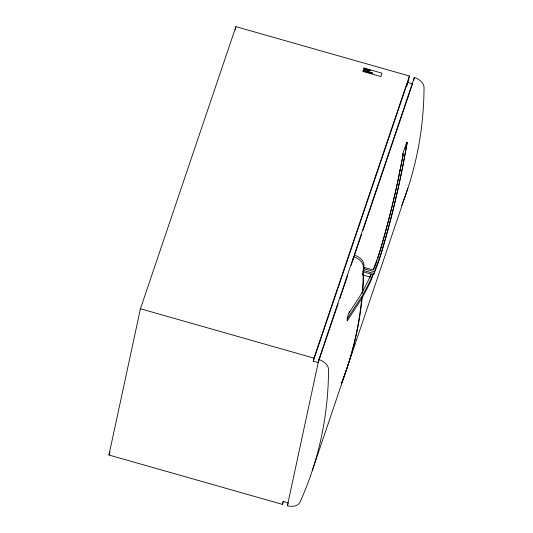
<?xml version="1.0" encoding="UTF-8"?>
<svg xmlns="http://www.w3.org/2000/svg" width="533" height="533" viewBox="0 0 533 533"><rect width="100%" height="100%" fill="white"/><g stroke="black" fill="none" stroke-linecap="round" stroke-linejoin="round"><path stroke-width="0.8" d="M371.181 274.102L370.442 275.794A376.958 284.122 12.1 0 1 360.415 295.389L349.981 311.565L349.401 311.399L347.296 317.628L347.223 320.813L361.421 299.106A378.883 285.575 12.1 0 0 371.501 279.412L373.493 273.336L363.273 270.424L362.76 274.915L370.535 277.127L371.181 274.102L362.833 271.73M349.368 312.991L349.401 311.399M363.699 274.975L363.639 277.26A740.763 485.01 18.7 0 1 362.667 292.69M363.786 271.13L363.912 265.794A12.612 8.261 18.7 0 0 354.238 255.014L414.354 77.418A12.612 8.261 18.7 0 1 424.028 88.192A740.763 485.01 18.7 0 1 401.695 205.332M385.745 231.129A1661.621 1252.403 12.1 0 0 398.517 177.895L402.642 157.082L402.715 153.89L406.639 142.318L407.212 142.478L406.559 145.502A1663.433 1253.776 12.1 0 1 384.32 243.048L382.114 250.65A378.883 285.575 12.1 0 1 374.952 271.324L373.546 274.715L375.605 268.299A378.883 285.575 12.1 0 0 382.761 247.625L384.973 240.023A1663.433 1253.776 12.1 0 0 407.212 142.478M406.639 142.318L406.559 145.502L405.78 147.821M366.824 69.457L366.677 69.943L366.751 69.31M368.676 69.903L368.603 70.523M371.461 72.874L371.568 73.454M372.154 73.074L371.874 73.494M371.028 72.381L370.948 73.274M366.564 71.948L366.891 71.395M366.964 69.656L367.264 70.056M372.001 73.174L371.568 73.001M364.525 68.804L364.499 69.37M364.719 71.362C364.266 70.349 364.079 71.702 364.858 70.869M366.584 69.783L366.384 69.243L366.051 69.683M367.77 72.348C367.21 71.215 368.783 72.388 367.61 72.401M366.777 72.035L366.731 71.622M367.057 69.91L367.137 70.129M370.075 72.375L370.548 72.501L370.075 72.635M283.503 501.227L282.437 504.385L108.945 455.022L140.432 308.76L235.919 26.65L409.411 76.012L408.018 82.488M235.22 29.901L235.919 26.65M363.439 71.129L363.659 70.469L363.579 71.169M363.792 70.509L364.146 70.682M364.372 68.797L364.925 68.857L364.699 69.357M364.112 70.782L363.999 70.576M364.405 69.29L364.832 68.857L364.445 69.043M364.759 71.402L364.705 70.756L364.292 71.175M365.365 68.69L365.212 69.563L365.785 69.537M365.525 70.802L364.958 71.562L365.358 70.722M365.272 71.082L365.411 70.722M365.471 71.708L365.811 71.149M365.285 71.029L365.538 70.742M365.951 71.302L365.958 71.149M366.477 69.19L366.211 69.71M366.104 71.888L366.524 71.122M367.437 70.07L367.837 69.33L367.417 70.129M367.61 69.55L367.117 69.676M366.837 72.108L366.977 72.102M367.31 71.315L367.03 72.148L367.324 71.255M367.95 72.521L367.424 72.375M367.943 70.343L368.023 69.643L367.957 70.283M368.156 69.683L368.476 69.956M367.977 72.335L367.703 72.228M368.57 72.122C369.136 71.422 368.343 73.594 369.096 72.042M369.675 70.443C368.803 69.996 370.302 71.129 369.835 70.483M369.382 72.761L369.889 72.308M370.075 70.289L370.035 70.936M369.709 72.368L369.542 72.301M369.882 72.828C370.748 73.594 370.595 72.195 370.208 72.328M370.328 72.448L370.288 72.908M372.234 73.634L372.447 72.974L372.367 73.667M282.437 504.385L283.09 501.36L288.027 502.759M338.135 303.683L318.208 362.553L313.271 361.147L313.924 358.123L409.411 76.012M318.861 359.528A12.612 8.261 18.7 0 1 328.535 370.308A740.763 485.01 18.7 0 1 300.306 501.44A12.226 8.008 18.7 0 1 287.374 505.784L318.861 359.528L353.665 256.699A12.612 8.261 18.7 0 1 363.339 267.479L363.073 278.946A740.763 485.01 18.7 0 1 362.167 293.57M353.013 259.724L353.665 256.699M353.745 257.286L354.238 255.014M373.493 273.336L372.154 276.387A378.883 285.575 12.1 0 1 362.074 296.082L347.876 317.788L347.223 320.813L347.749 319.26M406.746 86.459L407.618 82.408L412.555 83.814M413.655 80.656L414.354 77.418M402.642 157.082L403.294 154.057L402.715 153.89M400.036 170.433L400.689 167.409M369.083 72.102L368.583 72.008L368.883 72.615M372.154 73.141L371.454 73.314M367.464 72.015L367.883 71.662L367.477 71.942M365.898 69.423L365.771 68.99M368.636 70.149L368.829 70.609M369.036 70.436L368.976 69.896L368.636 70.336M380.575 249.437L382.341 243.361M370.981 72.948L371.168 72.415M108.945 455.022L110.011 451.871M365.378 68.63L365.085 69.53L365.518 69.603M365.511 71.156L365.678 70.796M365.611 71.748L365.765 71.262M366.238 71.928L366.324 71.229M367.164 72.188L367.457 71.295M369.236 72.781L369.449 72.122M370.355 73.101L370.495 72.621M313.271 361.147L407.618 82.408M339.994 298.187L347.703 275.428M351.154 265.221L353.586 258.039M353.852 257.252L361.594 234.393M362.926 230.449L412.289 84.6M403.294 154.057L399.17 174.871A1661.621 1252.403 12.1 0 1 383.214 239.577L381.008 247.165A377.124 284.249 12.1 0 1 373.88 267.746L372.98 269.911L364.286 267.439L363.846 268.739L374.199 271.683M362.76 274.915L363.2 273.616M287.374 505.784L288.173 503.432M312.431 470.179L347.236 367.357M347.809 365.671L407.925 188.069M371.554 72.988L371.548 73.321M365.731 69.443L365.691 69.07M365.825 69.55L365.871 69.063M365.245 69.483L365.745 69.383L365.385 69.057M366.717 71.682L367.104 71.602M369.156 70.503L369.242 70.116M369.109 70.549L369.122 69.963M368.53 71.988L368.483 72.528M366.258 69.39L366.624 69.297M366.684 71.515L366.951 71.455M370.089 70.229L369.462 70.056M368.669 72.088L369.023 72.115M367.877 72.595L368.303 71.788L367.943 71.735M366.99 72.048L366.691 71.808M370.069 72.741L370.475 72.721M372.72 73.068L372.774 73.134M365.631 68.95L365.758 69.05M369.069 72.508L368.636 72.515M368.656 71.988L369.036 72.062M368.916 72.581L369.162 72.142M368.363 69.743L368.463 69.836M366.897 71.962L366.571 71.888M364.652 71.302L364.112 71.076M364.539 68.744L364.839 68.73M366.198 69.463L366.777 69.69M364.266 70.982L364.845 71.215M368.543 72.202L369.122 72.428M347.296 317.628L347.876 317.788M140.432 308.76L313.924 358.123M361.8 297.607A740.763 485.01 18.7 0 1 341.3 383.88M362.293 296.728A740.763 485.01 18.7 0 1 341.287 383.68M385.539 231.895A1661.621 1252.403 12.1 0 1 382.561 242.602M380.355 250.197A377.124 284.249 12.1 0 1 377.757 258.498M377.051 260.564A377.124 284.249 12.1 0 1 376.331 262.616M376.085 263.302A377.124 284.249 12.1 0 1 374.819 266.707M374.559 267.386A377.124 284.249 12.1 0 1 373.766 269.418M363.952 68.037L362.806 71.409L380.895 76.559L382.034 73.188L363.952 68.037"/></g></svg>
